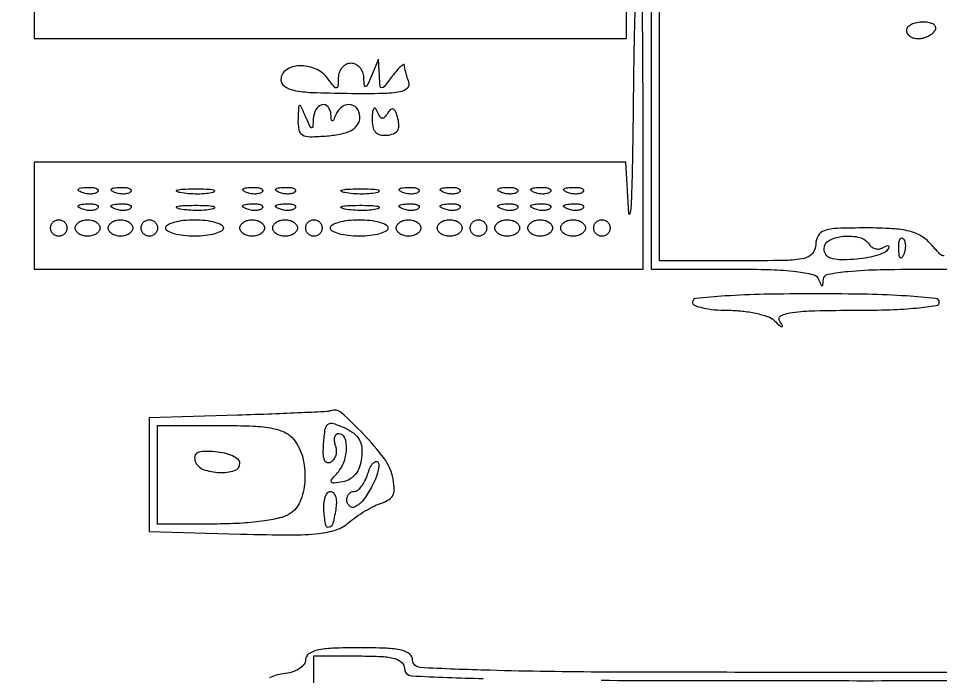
# Model space of a CAD drawing. Extents: x 23 to 255, y 40 to 184.
# Drawn here: x 52.04 to 61.52, y 134.98 to 141.74 of the extents above; entities that cross this region are included whole.
import ezdxf

# ---------------------------------------------------------------- set-up
doc = ezdxf.new("R2010")
doc.units = 0
doc.header["$MEASUREMENT"] = 0

msp = doc.modelspace()

# ---------------------------------------------------------------- linework, layer by layer
for points in [[(207.919475, 175.632891, 0.000007), (191.762556, 175.634099, 0.00002)], [(173.0434, 175.634494, 0.000013), (151.49745, 175.633531)], [(58.5432, 142.6356), (58.5432, 140.9013), (58.5432, 139.167), (59.38215, 139.167, -0.00714), (59.77311, 139.161417, -0.022709), (60.03367, 139.142108, -0.029011), (60.205743, 139.111261, -0.242566), (60.263771, 139.06125, 0.009076), (60.287482, 139.00543, 0.295955), (60.299244, 138.9978, 0.382689), (60.308358, 139.005973, 0.011437), (60.313121, 139.06125, -0.34205), (60.359817, 139.114253, -0.024271), (60.567828, 139.143755, -0.018655), (60.900322, 139.162079, -0.004437), (61.45485, 139.167, -0.004788), (61.999077, 139.161788, -0.017602)], [(61.55511, 139.303282, -0.202758), (61.510294, 139.322235, -0.014042), (61.415532, 139.425491, 0.081539), (61.318191, 139.506425, 0.071915), (61.195862, 139.556328, 0.047013), (61.022398, 139.582506, 0.013959), (60.754027, 139.59, 0.008154), (60.452879, 139.585089, 0.070775), (60.321203, 139.561953, 0.188156), (60.258703, 139.510661, 0.128608), (60.2352, 139.4208, -0.179874), (60.200994, 139.328793, -0.16431), (60.113588, 139.277203, -0.047763), (59.922209, 139.25567, -0.004147), (59.4315, 139.2516), (58.6278, 139.2516), (58.6278, 142.31036)], [(63.773493, 135.024651, -0.000502), (60.732933, 135.0216, -0.000713), (58.073684, 135.02539, -0.006118), (56.884805, 135.043328, -0.00538), (56.163794, 135.0708, -0.399979), (56.0898, 135.1485, 0.232029), (56.05952, 135.210237, 0.108427), (55.977, 135.249369, 0.047315), (55.821143, 135.270101, 0.00942), (55.5399, 135.2754, 0.009815), (55.265563, 135.270014, 0.044483), (55.107046, 135.249585, 0.095751), (55.020713, 135.212268, 0.247867), (54.99, 135.154119, -0.167403), (54.972936, 135.104579, -0.085358), (54.92361, 135.059809, -0.067043), (54.848839, 135.02526, -0.046132), (54.75735, 135.006069, 0.083385), (54.619403, 134.966261, 0.203528)], [(55.0746, 134.7678), (55.0746, 135.1908), (55.5399, 135.1908, -0.01212), (55.772375, 135.185164, -0.054498), (55.9065, 135.163882, -0.118311), (55.978403, 135.124435, -0.211442), (56.0052, 135.0639, 0.400368), (56.079404, 134.986085, 0.005181), (56.81595, 134.958717, 0.005997)], [(58.028629, 134.940786, 0.000697), (60.7428, 134.937, 0.000697), (63.456971, 134.940786, 0.005997)]]:
    msp.add_lwpolyline(points, format="xyb")
for points in [[(58.357699, 140.88015, -0.001921), (58.349416, 140.271, -0.005778), (58.337364, 139.855433, -0.035071), (58.324232, 139.737251, -0.887772), (58.311362, 139.73805), (58.281326, 140.2668), (55.239763, 140.2668), (52.1982, 140.2668), (52.1982, 139.7169), (52.1982, 139.167), (55.3284, 139.167), (58.4586, 139.167), (58.4586, 140.859, 0.002343), (58.45556, 141.507795, 0.003906), (58.446174, 142.053975, 0.000614), (58.433579, 142.534189, 0.406196), (58.4163, 142.551, 0.403251), (58.398859, 142.534203, 0.000629), (58.381637, 142.060188, 0.003954), (58.36699, 141.520834, 0.002372)], [(61.1658, 141.6204, 0.142666), (61.175196, 141.588139, 0.09965), (61.20161, 141.560651, 0.08433), (61.241109, 141.542133, 0.067639), (61.287707, 141.5358, 0.061875), (61.338217, 141.542075, 0.051278), (61.389163, 141.560651, 0.053305), (61.432938, 141.588012, 0.08825), (61.4619, 141.6204, 0.202618), (61.466858, 141.652389, 0.181468), (61.447658, 141.680149, 0.104212), (61.403069, 141.698948, 0.047867), (61.339993, 141.705, 0.0466), (61.273322, 141.698773, 0.066561), (61.216969, 141.680149, 0.086673), (61.178949, 141.652716, 0.195654)], [(54.7362, 141.113624, 0.245065), (54.771089, 141.046715, 0.102139), (54.867425, 141.005312, 0.041084), (55.054423, 140.982723, 0.006797), (55.417679, 140.97382, 0.005897), (55.783407, 140.974144, 0.041676), (55.960171, 140.991163, 0.137428), (56.037521, 141.02876, 0.312524), (56.052179, 141.088812, -0.012626), (56.034196, 141.139464, -0.013042), (56.019, 141.190419, -0.01285), (56.008145, 141.235156, -0.053136), (56.0052, 141.262789, 0.557526), (55.995112, 141.269024, 0.068382), (55.968713, 141.250957, 0.03247), (55.928735, 141.209658, 0.014171), (55.880991, 141.15012, -0.00503), (55.796402, 141.040591, -0.23958), (55.771798, 141.029223, -0.378131), (55.755808, 141.044436, -0.009068), (55.748144, 141.1551), (55.739508, 141.3243), (55.6668, 141.1551, -0.005675), (55.623603, 141.05764, -0.223503), (55.606065, 141.042794, -0.467319), (55.593289, 141.051755, -0.011173), (55.588146, 141.13395, 0.083586), (55.576276, 141.190493, 0.089642), (55.54667, 141.23851, 0.096185), (55.504173, 141.270662, 0.114474), (55.4553, 141.282, 0.11526), (55.406683, 141.270642, 0.09851), (55.364887, 141.23851, 0.091606), (55.336342, 141.19049, 0.084056), (55.325709, 141.13395, -0.012059), (55.321879, 141.043424, -0.384263), (55.307207, 141.029178, -0.237201), (55.28393, 141.039822, -0.00658), (55.21366, 141.129811, 0.13123), (55.089464, 141.226202, 0.108658), (54.924296, 141.256698, 0.139538), (54.789548, 141.21336, 0.250643)], [(54.911346, 140.705843, 0.055776), (54.920017, 140.599064, 0.221009), (54.95769, 140.54712, 0.132543), (55.03662, 140.527409, 0.016445), (55.215058, 140.536643, 0.02782), (55.358564, 140.556898, 0.072368), (55.456668, 140.591637, 0.107961), (55.517113, 140.642539, 0.12901), (55.545973, 140.71095, 0.168049), (55.527656, 140.805989, 0.222893), (55.456365, 140.85569, 0.19763), (55.365083, 140.835273, 0.145257), (55.299829, 140.75325, -0.009076), (55.276118, 140.69743, -0.295955), (55.264356, 140.6898, -0.382689), (55.255242, 140.697973, -0.011437), (55.250479, 140.75325, 0.14926), (55.220162, 140.833939, 0.293962), (55.158218, 140.856077, 0.215369), (55.095151, 140.807851, 0.11388), (55.068654, 140.71095, -0.011173), (55.063511, 140.628755, -0.467319), (55.050735, 140.619794, -0.223503), (55.033197, 140.63464, -0.005675), (54.99, 140.7321, 0.004199), (54.941835, 140.84164, 0.385087), (54.927027, 140.848129, 0.310489), (54.91613, 140.83369, 0.003495)], [(55.673479, 140.716208, 0.05314), (55.679373, 140.632275, 0.135233), (55.705435, 140.577646, 0.155945), (55.752924, 140.548697, 0.078466), (55.823616, 140.542928, 0.068579), (55.892221, 140.557703, 0.158632), (55.933254, 140.589795, 0.151954), (55.948572, 140.640969, 0.061331), (55.938779, 140.714022, 0.029616), (55.916509, 140.782366, 0.17405), (55.892057, 140.81031, 0.313196), (55.865053, 140.807607, 0.077766), (55.834504, 140.771979, -0.042428), (55.801706, 140.727779, -0.248944), (55.77554, 140.717941, -0.232391), (55.75141, 140.733923, -0.03767), (55.72602, 140.785977, 0.07744), (55.707297, 140.817708, 0.485673), (55.691105, 140.817367, 0.13421), (55.678654, 140.786068, 0.018937)], [(52.852088, 139.961888, -0.126455), (52.824429, 139.945539, -0.060344), (52.783372, 139.938842, -0.05415), (52.736203, 139.942008, -0.051402), (52.689938, 139.955209, -0.054073), (52.654687, 139.973952, -0.470617), (52.653228, 139.98937, -0.168741), (52.677911, 140.001326, -0.018894), (52.74105, 140.006321, -0.028489), (52.799947, 140.005391, -0.077125), (52.840554, 139.996024, -0.208169), (52.855997, 139.980403, -0.296942)], [(53.190488, 139.961888, -0.126455), (53.162829, 139.945539, -0.060344), (53.121772, 139.938842, -0.05415), (53.074603, 139.942008, -0.051402), (53.028338, 139.955209, -0.054073), (52.993087, 139.973952, -0.470617), (52.991628, 139.98937, -0.168741), (53.016311, 140.001326, -0.018894), (53.07945, 140.006321, -0.028489), (53.138347, 140.005391, -0.077125), (53.178954, 139.996024, -0.208169), (53.194397, 139.980403, -0.296942)], [(54.039236, 139.954873, -0.041951), (53.969235, 139.942699, -0.020826), (53.879168, 139.93849, -0.020511), (53.784851, 139.941884, -0.028254), (53.700836, 139.953166, -0.082665), (53.663435, 139.967028, -0.67161), (53.66511, 139.979652, -0.053901), (53.727015, 139.988903, -0.008901), (53.8479, 139.991665, -0.009782), (53.969591, 139.989898, -0.038992), (54.043695, 139.981562, -0.417468), (54.052312, 139.968688, -0.285845)], [(54.544088, 139.961888, -0.126455), (54.516429, 139.945539, -0.060344), (54.475372, 139.938842, -0.05415), (54.428203, 139.942008, -0.051402), (54.381938, 139.955209, -0.054073), (54.346687, 139.973952, -0.470617), (54.345228, 139.98937, -0.168741), (54.369911, 140.001326, -0.018894), (54.43305, 140.006321, -0.028489), (54.491947, 140.005391, -0.077125), (54.532554, 139.996024, -0.208169), (54.547997, 139.980403, -0.296942)], [(54.882488, 139.961888, -0.126455), (54.854829, 139.945539, -0.060344), (54.813772, 139.938842, -0.05415), (54.766603, 139.942008, -0.051402), (54.720338, 139.955209, -0.054073), (54.685087, 139.973952, -0.470617), (54.683628, 139.98937, -0.168741), (54.708311, 140.001326, -0.018894), (54.77145, 140.006321, -0.028489), (54.830347, 140.005391, -0.077125), (54.870954, 139.996024, -0.208169), (54.886397, 139.980403, -0.296942)], [(55.731236, 139.954873, -0.041951), (55.661235, 139.942699, -0.020826), (55.571168, 139.93849, -0.020511), (55.476851, 139.941884, -0.028254), (55.392836, 139.953166, -0.082665), (55.355435, 139.967028, -0.67161), (55.35711, 139.979652, -0.053901), (55.419015, 139.988903, -0.008901), (55.5399, 139.991665, -0.009782), (55.661591, 139.989898, -0.038992), (55.735695, 139.981562, -0.417468), (55.744312, 139.968688, -0.285845)], [(56.151488, 139.961888, -0.126455), (56.123829, 139.945539, -0.060344), (56.082772, 139.938842, -0.05415), (56.035603, 139.942008, -0.051402), (55.989338, 139.955209, -0.054073), (55.954087, 139.973952, -0.470617), (55.952628, 139.98937, -0.168741), (55.977311, 140.001326, -0.018894), (56.04045, 140.006321, -0.028489), (56.099347, 140.005391, -0.077125), (56.139954, 139.996024, -0.208169), (56.155397, 139.980403, -0.296942)], [(56.574488, 139.961888, -0.126455), (56.546829, 139.945539, -0.060344), (56.505772, 139.938842, -0.05415), (56.458603, 139.942008, -0.051402), (56.412338, 139.955209, -0.054073), (56.377087, 139.973952, -0.470617), (56.375628, 139.98937, -0.168741), (56.400311, 140.001326, -0.018894), (56.46345, 140.006321, -0.028489), (56.522347, 140.005391, -0.077125), (56.562954, 139.996024, -0.208169), (56.578397, 139.980403, -0.296942)], [(57.166688, 139.961888, -0.126455), (57.139029, 139.945539, -0.060344), (57.097972, 139.938842, -0.05415), (57.050803, 139.942008, -0.051402), (57.004538, 139.955209, -0.054073), (56.969287, 139.973952, -0.470617), (56.967828, 139.98937, -0.168741), (56.992511, 140.001326, -0.018894), (57.05565, 140.006321, -0.028489), (57.114547, 140.005391, -0.077125), (57.155154, 139.996024, -0.208169), (57.170597, 139.980403, -0.296942)], [(57.505088, 139.961888, -0.126455), (57.477429, 139.945539, -0.060344), (57.436372, 139.938842, -0.05415), (57.389203, 139.942008, -0.051402), (57.342938, 139.955209, -0.054073), (57.307687, 139.973952, -0.470617), (57.306228, 139.98937, -0.168741), (57.330911, 140.001326, -0.018894), (57.39405, 140.006321, -0.028489), (57.452947, 140.005391, -0.077125), (57.493554, 139.996024, -0.208169), (57.508997, 139.980403, -0.296942)], [(57.843488, 139.961888, -0.126455), (57.815829, 139.945539, -0.060344), (57.774772, 139.938842, -0.05415), (57.727603, 139.942008, -0.051402), (57.681338, 139.955209, -0.054073), (57.646087, 139.973952, -0.470617), (57.644628, 139.98937, -0.168741), (57.669311, 140.001326, -0.018894), (57.73245, 140.006321, -0.028489), (57.791347, 140.005391, -0.077125), (57.831954, 139.996024, -0.208169), (57.847397, 139.980403, -0.296942)], [(52.852088, 139.792688, -0.126455), (52.824429, 139.776339, -0.060344), (52.783372, 139.769642, -0.05415), (52.736203, 139.772808, -0.051402), (52.689938, 139.786009, -0.054073), (52.654687, 139.804752, -0.470617), (52.653228, 139.82017, -0.168741), (52.677911, 139.832126, -0.018894), (52.74105, 139.837121, -0.028489), (52.799947, 139.836191, -0.077125), (52.840554, 139.826824, -0.208169), (52.855997, 139.811203, -0.296942)], [(53.190488, 139.792688, -0.126455), (53.162829, 139.776339, -0.060344), (53.121772, 139.769642, -0.05415), (53.074603, 139.772808, -0.051402), (53.028338, 139.786009, -0.054073), (52.993087, 139.804752, -0.470617), (52.991628, 139.82017, -0.168741), (53.016311, 139.832126, -0.018894), (53.07945, 139.837121, -0.028489), (53.138347, 139.836191, -0.077125), (53.178954, 139.826824, -0.208169), (53.194397, 139.811203, -0.296942)], [(54.544088, 139.792688, -0.126455), (54.516429, 139.776339, -0.060344), (54.475372, 139.769642, -0.05415), (54.428203, 139.772808, -0.051402), (54.381938, 139.786009, -0.054073), (54.346687, 139.804752, -0.470617), (54.345228, 139.82017, -0.168741), (54.369911, 139.832126, -0.018894), (54.43305, 139.837121, -0.028489), (54.491947, 139.836191, -0.077125), (54.532554, 139.826824, -0.208169), (54.547997, 139.811203, -0.296942)], [(54.882488, 139.792688, -0.126455), (54.854829, 139.776339, -0.060344), (54.813772, 139.769642, -0.05415), (54.766603, 139.772808, -0.051402), (54.720338, 139.786009, -0.054073), (54.685087, 139.804752, -0.470617), (54.683628, 139.82017, -0.168741), (54.708311, 139.832126, -0.018894), (54.77145, 139.837121, -0.028489), (54.830347, 139.836191, -0.077125), (54.870954, 139.826824, -0.208169), (54.886397, 139.811203, -0.296942)], [(56.151488, 139.792688, -0.126455), (56.123829, 139.776339, -0.060344), (56.082772, 139.769642, -0.05415), (56.035603, 139.772808, -0.051402), (55.989338, 139.786009, -0.054073), (55.954087, 139.804752, -0.470617), (55.952628, 139.82017, -0.168741), (55.977311, 139.832126, -0.018894), (56.04045, 139.837121, -0.028489), (56.099347, 139.836191, -0.077125), (56.139954, 139.826824, -0.208169), (56.155397, 139.811203, -0.296942)], [(56.574488, 139.792688, -0.126455), (56.546829, 139.776339, -0.060344), (56.505772, 139.769642, -0.05415), (56.458603, 139.772808, -0.051402), (56.412338, 139.786009, -0.054073), (56.377087, 139.804752, -0.470617), (56.375628, 139.82017, -0.168741), (56.400311, 139.832126, -0.018894), (56.46345, 139.837121, -0.028489), (56.522347, 139.836191, -0.077125), (56.562954, 139.826824, -0.208169), (56.578397, 139.811203, -0.296942)], [(57.166688, 139.792688, -0.126455), (57.139029, 139.776339, -0.060344), (57.097972, 139.769642, -0.05415), (57.050803, 139.772808, -0.051402), (57.004538, 139.786009, -0.054073), (56.969287, 139.804752, -0.470617), (56.967828, 139.82017, -0.168741), (56.992511, 139.832126, -0.018894), (57.05565, 139.837121, -0.028489), (57.114547, 139.836191, -0.077125), (57.155154, 139.826824, -0.208169), (57.170597, 139.811203, -0.296942)], [(57.505088, 139.792688, -0.126455), (57.477429, 139.776339, -0.060344), (57.436372, 139.769642, -0.05415), (57.389203, 139.772808, -0.051402), (57.342938, 139.786009, -0.054073), (57.307687, 139.804752, -0.470617), (57.306228, 139.82017, -0.168741), (57.330911, 139.832126, -0.018894), (57.39405, 139.837121, -0.028489), (57.452947, 139.836191, -0.077125), (57.493554, 139.826824, -0.208169), (57.508997, 139.811203, -0.296942)], [(57.843488, 139.792688, -0.126455), (57.815829, 139.776339, -0.060344), (57.774772, 139.769642, -0.05415), (57.727603, 139.772808, -0.051402), (57.681338, 139.786009, -0.054073), (57.646087, 139.804752, -0.470617), (57.644628, 139.82017, -0.168741), (57.669311, 139.832126, -0.018894), (57.73245, 139.837121, -0.028489), (57.791347, 139.836191, -0.077125), (57.831954, 139.826824, -0.208169), (57.847397, 139.811203, -0.296942)], [(54.039236, 139.785673, -0.041951), (53.969235, 139.773499, -0.020826), (53.879168, 139.76929, -0.020511), (53.784851, 139.772684, -0.028254), (53.700836, 139.783966, -0.082665), (53.663435, 139.797828, -0.67161), (53.66511, 139.810452, -0.053901), (53.727015, 139.819703, -0.008901), (53.8479, 139.822465, -0.009782), (53.969591, 139.820698, -0.038992), (54.043695, 139.812362, -0.417468), (54.052312, 139.799488, -0.285845)], [(55.731236, 139.785673, -0.041951), (55.661235, 139.773499, -0.020826), (55.571168, 139.76929, -0.020511), (55.476851, 139.772684, -0.028254), (55.392836, 139.783966, -0.082665), (55.355435, 139.797828, -0.67161), (55.35711, 139.810452, -0.053901), (55.419015, 139.819703, -0.008901), (55.5399, 139.822465, -0.009782), (55.661591, 139.820698, -0.038992), (55.735695, 139.812362, -0.417468), (55.744312, 139.799488, -0.285845)], [(52.5366, 139.59, -0.099038), (52.530141, 139.557713, -0.097945), (52.511749, 139.530251, -0.097945), (52.484287, 139.511859, -0.099038), (52.452, 139.5054, -0.099038), (52.419713, 139.511859, -0.097945), (52.392251, 139.530251, -0.097945), (52.373859, 139.557713, -0.099038), (52.3674, 139.59, -0.099038), (52.373859, 139.622287, -0.097945), (52.392251, 139.649749, -0.097945), (52.419713, 139.668141, -0.099038), (52.452, 139.6746, -0.099038), (52.484287, 139.668141, -0.097945), (52.511749, 139.649749, -0.097945), (52.530141, 139.622287, -0.099038)], [(52.875, 139.59, -0.148195), (52.865223, 139.557737, -0.098894), (52.837723, 139.530251, -0.082425), (52.796614, 139.511719, -0.064853), (52.7481, 139.5054, -0.064853), (52.699586, 139.511719, -0.082425), (52.658477, 139.530251, -0.098894), (52.630977, 139.557737, -0.148195), (52.6212, 139.59, -0.148195), (52.630977, 139.622263, -0.098894), (52.658477, 139.649749, -0.082425), (52.699586, 139.668281, -0.064853), (52.7481, 139.6746, -0.064853), (52.796614, 139.668281, -0.082425), (52.837723, 139.649749, -0.098894), (52.865223, 139.622263, -0.148195)], [(53.2134, 139.59, -0.148195), (53.203623, 139.557737, -0.098894), (53.176123, 139.530251, -0.082425), (53.135014, 139.511719, -0.064853), (53.0865, 139.5054, -0.064853), (53.037986, 139.511719, -0.082425), (52.996877, 139.530251, -0.098894), (52.969377, 139.557737, -0.148195), (52.9596, 139.59, -0.148195), (52.969377, 139.622263, -0.098894), (52.996877, 139.649749, -0.082425), (53.037986, 139.668281, -0.064853), (53.0865, 139.6746, -0.064853), (53.135014, 139.668281, -0.082425), (53.176123, 139.649749, -0.098894), (53.203623, 139.622263, -0.148195)], [(53.4672, 139.59, -0.099038), (53.460741, 139.557713, -0.097945), (53.442349, 139.530251, -0.097945), (53.414887, 139.511859, -0.099038), (53.3826, 139.5054, -0.099038), (53.350313, 139.511859, -0.097945), (53.322851, 139.530251, -0.097945), (53.304459, 139.557713, -0.099038), (53.298, 139.59, -0.099038), (53.304459, 139.622287, -0.097945), (53.322851, 139.649749, -0.097945), (53.350313, 139.668141, -0.099038), (53.3826, 139.6746, -0.099038), (53.414887, 139.668141, -0.097945), (53.442349, 139.649749, -0.097945), (53.460741, 139.622287, -0.099038)], [(54.144, 139.59, -0.277684), (54.124365, 139.55737, -0.052312), (54.057021, 139.530251, -0.042582), (53.961358, 139.511537, -0.027026), (53.8479, 139.5054, -0.027026), (53.734442, 139.511537, -0.042582), (53.638779, 139.530251, -0.052312), (53.571435, 139.55737, -0.277684), (53.5518, 139.59, -0.277684), (53.571435, 139.62263, -0.052312), (53.638779, 139.649749, -0.042582), (53.734442, 139.668463, -0.027026), (53.8479, 139.6746, -0.027026), (53.961358, 139.668463, -0.042582), (54.057021, 139.649749, -0.052312), (54.124365, 139.62263, -0.277684)], [(54.567, 139.59, -0.148195), (54.557223, 139.557737, -0.098894), (54.529723, 139.530251, -0.082425), (54.488614, 139.511719, -0.064853), (54.4401, 139.5054, -0.064853), (54.391586, 139.511719, -0.082425), (54.350477, 139.530251, -0.098894), (54.322977, 139.557737, -0.148195), (54.3132, 139.59, -0.148195), (54.322977, 139.622263, -0.098894), (54.350477, 139.649749, -0.082425), (54.391586, 139.668281, -0.064853), (54.4401, 139.6746, -0.064853), (54.488614, 139.668281, -0.082425), (54.529723, 139.649749, -0.098894), (54.557223, 139.622263, -0.148195)], [(54.9054, 139.59, -0.148195), (54.895623, 139.557737, -0.098894), (54.868123, 139.530251, -0.082425), (54.827014, 139.511719, -0.064853), (54.7785, 139.5054, -0.064853), (54.729986, 139.511719, -0.082425), (54.688877, 139.530251, -0.098894), (54.661377, 139.557737, -0.148195), (54.6516, 139.59, -0.148195), (54.661377, 139.622263, -0.098894), (54.688877, 139.649749, -0.082425), (54.729986, 139.668281, -0.064853), (54.7785, 139.6746, -0.064853), (54.827014, 139.668281, -0.082425), (54.868123, 139.649749, -0.098894), (54.895623, 139.622263, -0.148195)], [(55.1592, 139.59, -0.099038), (55.152741, 139.557713, -0.097945), (55.134349, 139.530251, -0.097945), (55.106887, 139.511859, -0.099038), (55.0746, 139.5054, -0.099038), (55.042313, 139.511859, -0.097945), (55.014851, 139.530251, -0.097945), (54.996459, 139.557713, -0.099038), (54.99, 139.59, -0.099038), (54.996459, 139.622287, -0.097945), (55.014851, 139.649749, -0.097945), (55.042313, 139.668141, -0.099038), (55.0746, 139.6746, -0.099038), (55.106887, 139.668141, -0.097945), (55.134349, 139.649749, -0.097945), (55.152741, 139.622287, -0.099038)], [(55.836, 139.59, -0.277684), (55.816365, 139.55737, -0.052312), (55.749021, 139.530251, -0.042582), (55.653358, 139.511537, -0.027026), (55.5399, 139.5054, -0.027026), (55.426442, 139.511537, -0.042582), (55.330779, 139.530251, -0.052312), (55.263435, 139.55737, -0.277684), (55.2438, 139.59, -0.277684), (55.263435, 139.62263, -0.052312), (55.330779, 139.649749, -0.042582), (55.426442, 139.668463, -0.027026), (55.5399, 139.6746, -0.027026), (55.653358, 139.668463, -0.042582), (55.749021, 139.649749, -0.052312), (55.816365, 139.62263, -0.277684)], [(56.1744, 139.59, -0.148195), (56.164623, 139.557737, -0.098894), (56.137123, 139.530251, -0.082425), (56.096014, 139.511719, -0.064853), (56.0475, 139.5054, -0.064853), (55.998986, 139.511719, -0.082425), (55.957877, 139.530251, -0.098894), (55.930377, 139.557737, -0.148195), (55.9206, 139.59, -0.148195), (55.930377, 139.622263, -0.098894), (55.957877, 139.649749, -0.082425), (55.998986, 139.668281, -0.064853), (56.0475, 139.6746, -0.064853), (56.096014, 139.668281, -0.082425), (56.137123, 139.649749, -0.098894), (56.164623, 139.622263, -0.148195)], [(56.5974, 139.59, -0.148195), (56.587623, 139.557737, -0.098894), (56.560123, 139.530251, -0.082425), (56.519014, 139.511719, -0.064853), (56.4705, 139.5054, -0.064853), (56.421986, 139.511719, -0.082425), (56.380877, 139.530251, -0.098894), (56.353377, 139.557737, -0.148195), (56.3436, 139.59, -0.148195), (56.353377, 139.622263, -0.098894), (56.380877, 139.649749, -0.082425), (56.421986, 139.668281, -0.064853), (56.4705, 139.6746, -0.064853), (56.519014, 139.668281, -0.082425), (56.560123, 139.649749, -0.098894), (56.587623, 139.622263, -0.148195)], [(56.8512, 139.59, -0.099038), (56.844741, 139.557713, -0.097945), (56.826349, 139.530251, -0.097945), (56.798887, 139.511859, -0.099038), (56.7666, 139.5054, -0.099038), (56.734313, 139.511859, -0.097945), (56.706851, 139.530251, -0.097945), (56.688459, 139.557713, -0.099038), (56.682, 139.59, -0.099038), (56.688459, 139.622287, -0.097945), (56.706851, 139.649749, -0.097945), (56.734313, 139.668141, -0.099038), (56.7666, 139.6746, -0.099038), (56.798887, 139.668141, -0.097945), (56.826349, 139.649749, -0.097945), (56.844741, 139.622287, -0.099038)], [(57.1896, 139.59, -0.148195), (57.179823, 139.557737, -0.098894), (57.152323, 139.530251, -0.082425), (57.111214, 139.511719, -0.064853), (57.0627, 139.5054, -0.064853), (57.014186, 139.511719, -0.082425), (56.973077, 139.530251, -0.098894), (56.945577, 139.557737, -0.148195), (56.9358, 139.59, -0.148195), (56.945577, 139.622263, -0.098894), (56.973077, 139.649749, -0.082425), (57.014186, 139.668281, -0.064853), (57.0627, 139.6746, -0.064853), (57.111214, 139.668281, -0.082425), (57.152323, 139.649749, -0.098894), (57.179823, 139.622263, -0.148195)], [(57.528, 139.59, -0.148195), (57.518223, 139.557737, -0.098894), (57.490723, 139.530251, -0.082425), (57.449614, 139.511719, -0.064853), (57.4011, 139.5054, -0.064853), (57.352586, 139.511719, -0.082425), (57.311477, 139.530251, -0.098894), (57.283977, 139.557737, -0.148195), (57.2742, 139.59, -0.148195), (57.283977, 139.622263, -0.098894), (57.311477, 139.649749, -0.082425), (57.352586, 139.668281, -0.064853), (57.4011, 139.6746, -0.064853), (57.449614, 139.668281, -0.082425), (57.490723, 139.649749, -0.098894), (57.518223, 139.622263, -0.148195)], [(57.8664, 139.59, -0.148195), (57.856623, 139.557737, -0.098894), (57.829123, 139.530251, -0.082425), (57.788014, 139.511719, -0.064853), (57.7395, 139.5054, -0.064853), (57.690986, 139.511719, -0.082425), (57.649877, 139.530251, -0.098894), (57.622377, 139.557737, -0.148195), (57.6126, 139.59, -0.148195), (57.622377, 139.622263, -0.098894), (57.649877, 139.649749, -0.082425), (57.690986, 139.668281, -0.064853), (57.7395, 139.6746, -0.064853), (57.788014, 139.668281, -0.082425), (57.829123, 139.649749, -0.098894), (57.856623, 139.622263, -0.148195)], [(58.1202, 139.59, -0.099038), (58.113741, 139.557713, -0.097945), (58.095349, 139.530251, -0.097945), (58.067887, 139.511859, -0.099038), (58.0356, 139.5054, -0.099038), (58.003313, 139.511859, -0.097945), (57.975851, 139.530251, -0.097945), (57.957459, 139.557713, -0.099038), (57.951, 139.59, -0.099038), (57.957459, 139.622287, -0.097945), (57.975851, 139.649749, -0.097945), (58.003313, 139.668141, -0.099038), (58.0356, 139.6746, -0.099038), (58.067887, 139.668141, -0.097945), (58.095349, 139.649749, -0.097945), (58.113741, 139.622287, -0.099038)], [(60.785953, 139.41942, 0.105964), (60.813259, 139.39096, 0.09932), (60.850456, 139.375367, 0.096172), (60.89182, 139.375069, 0.092519), (60.930917, 139.390191, -0.033674), (60.963666, 139.407502, -0.234188), (60.981249, 139.406778, -0.366542), (60.986176, 139.393957, -0.054502), (60.973312, 139.366963, -0.156046), (60.935605, 139.334707, -0.030007), (60.849678, 139.304501, -0.029341), (60.741104, 139.280294, -0.02337), (60.621841, 139.266641, -0.021561), (60.476086, 139.263123, -0.082174), (60.386939, 139.279619, -0.155208), (60.338259, 139.317003, -0.153165), (60.3198, 139.37585, -0.282292), (60.372658, 139.462013, -0.094547), (60.520674, 139.504853, -0.085071), (60.686595, 139.492129, -0.195161)], [(61.138991, 139.320337, -0.054073), (61.120248, 139.285087, -0.470617), (61.10483, 139.283628, -0.168741), (61.092874, 139.308311, -0.018894), (61.087879, 139.37145, -0.028489), (61.088809, 139.430347, -0.077125), (61.098176, 139.470954, -0.208169), (61.113797, 139.486397, -0.296942), (61.132313, 139.482487, -0.126455), (61.148661, 139.454829, -0.060344), (61.155358, 139.413772, -0.05415), (61.152192, 139.366603, -0.051402)], [(58.9662, 138.8286, 0.305027), (58.988277, 138.795778, 0.039533), (59.07306, 138.768851, 0.035211), (59.190556, 138.750118, 0.021931), (59.32998, 138.744, -0.026355), (59.4776, 138.736214, -0.028123), (59.620367, 138.712936, -0.029226), (59.739826, 138.679064, -0.103731), (59.807691, 138.63825, 0.004358), (59.870293, 138.581151, 0.184745), (59.886895, 138.5748, 0.561535), (59.891811, 138.582863, 0.009535), (59.861918, 138.63825, -0.444081), (59.878992, 138.68945, -0.070171), (59.994209, 138.721706, -0.028014), (60.225971, 138.73955, -0.005208), (60.653207, 138.744, 0.007998), (61.000713, 138.749559, 0.016776), (61.270302, 138.767253, 0.012343), (61.47308, 138.79248, 0.37137), (61.5042, 138.8286, 0.387276), (61.469793, 138.86636, 0.006567), (61.1658, 138.89064, 0.011649), (60.767579, 138.907883, 0.004994), (60.2352, 138.9132, 0.004994), (59.702821, 138.907883, 0.011649), (59.3046, 138.89064, 0.006567), (59.000607, 138.86636, 0.387276)], [(54.29205, 137.66567), (53.3826, 137.638476), (53.3826, 137.054416), (53.3826, 136.470355), (54.325034, 136.443928, 0.005322), (54.842914, 136.434921, 0.028422), (55.125188, 136.44907, 0.054525), (55.304604, 136.488411, 0.098015), (55.434883, 136.563038, -0.026117), (55.511134, 136.622632, -0.018745), (55.601976, 136.681331, -0.019006), (55.692921, 136.730801, -0.03823), (55.768618, 136.761365, 0.067724), (55.847824, 136.798903, 0.15183), (55.889834, 136.849635, 0.120242), (55.901116, 136.923819, 0.034966), (55.882756, 137.038826, 0.105903), (55.797914, 137.219402, 0.026866), (55.587035, 137.467758, 0.020912), (55.357251, 137.691148, 0.28366), (55.246996, 137.710833, -0.081584), (55.211001, 137.703036, -0.000814), (54.947713, 137.690155, -0.002637), (54.643911, 137.677392, -0.001704)], [(54.872233, 137.41155, -0.100576), (54.959311, 137.230743, -0.07231), (54.982637, 137.007225, -0.076079), (54.942032, 136.798626, -0.145354), (54.84195, 136.662167, -0.100499), (54.744081, 136.615014, -0.024668), (54.568042, 136.579452, -0.022271), (54.343491, 136.555681, -0.014138), (54.08055, 136.547091), (53.4672, 136.5444), (53.4672, 137.052), (53.4672, 137.5596), (54.113523, 137.5596, -0.009359), (54.450736, 137.553287, -0.038838), (54.652834, 137.529928, -0.068266), (54.783467, 137.485324, -0.114532)], [(55.565177, 137.227613, -0.056097), (55.543366, 137.133751, -0.08205), (55.502469, 137.05962, -0.09181), (55.443979, 137.008339, -0.090432), (55.3707, 136.981062, -0.014491), (55.281451, 136.967848, -0.259637), (55.255587, 136.978481, -0.352484), (55.255709, 137.002519, -0.021021), (55.30725, 137.060708, 0.100104), (55.379245, 137.17368, 0.077766), (55.410071, 137.316474, 0.10325), (55.392803, 137.431997, 0.313903), (55.331055, 137.475, 0.170338), (55.303637, 137.46538, 0.150241), (55.286521, 137.440237, 0.106442), (55.28317, 137.401954, 0.060487), (55.294523, 137.356657, -0.079709), (55.304936, 137.307154, -0.077385), (55.299518, 137.256343, -0.081863), (55.279526, 137.212057, -0.107869), (55.247758, 137.181346, -0.22462), (55.210837, 137.177206, -0.223333), (55.184095, 137.20312, -0.086299), (55.171534, 137.268619, -0.023343), (55.174648, 137.374612, -0.018369), (55.191323, 137.521828, -0.199418), (55.221572, 137.571928, -0.242658), (55.274705, 137.580384, -0.027316), (55.392085, 137.534463, -0.05412), (55.483957, 137.479933, -0.10372), (55.540257, 137.41578, -0.103736), (55.566038, 137.334422, -0.054148)], [(53.855097, 137.190651, 0.216325), (53.938047, 137.10887, 0.077755), (54.104541, 137.075636, 0.088591), (54.258612, 137.096547, 0.325622), (54.3132, 137.17148, 0.219318), (54.295188, 137.210568, 0.067672), (54.239294, 137.246557, 0.0534), (54.157942, 137.274442, 0.036884), (54.061604, 137.288981, 0.022329), (53.942274, 137.292729, 0.108205), (53.87666, 137.277447, 0.239237), (53.850361, 137.243334, 0.139269)], [(55.666732, 136.924973, -0.040602), (55.581488, 136.792726, -0.113921), (55.497063, 136.723016, -0.323776), (55.440122, 136.732374, -0.197939), (55.413, 136.7982, -0.092136), (55.419002, 136.830496, -0.096053), (55.436177, 136.857949, -0.09939), (55.461796, 136.876321, -0.106397), (55.491899, 136.8828, 0.174319), (55.526115, 136.895103, 0.056639), (55.563991, 136.934375, 0.048491), (55.599385, 136.991178, 0.038269), (55.626524, 137.058375, -0.031868), (55.651382, 137.122268, -0.063777), (55.680216, 137.16804, -0.114071), (55.707981, 137.189328, -0.312722), (55.731052, 137.185148, -0.220458), (55.742844, 137.152987, -0.039973), (55.732289, 137.08859, -0.03645), (55.706494, 137.009489, -0.025831)], [(55.301849, 136.71578, -0.018787), (55.271126, 136.555174, -0.262762), (55.232857, 136.513304, -0.452642), (55.197396, 136.534257, -0.026113), (55.178267, 136.675319, -0.038059), (55.177751, 136.754789, -0.059614), (55.190556, 136.821853, -0.081632), (55.213709, 136.867356, -0.238692), (55.244217, 136.8828, -0.209541), (55.273901, 136.869789, -0.103446), (55.295434, 136.833738, -0.073988), (55.305517, 136.779728, -0.04711)]]:
    msp.add_lwpolyline(points, format="xyb", close=True)
msp.add_lwpolyline([(52.1982, 142.041354), (52.1982, 141.5358), (55.2438, 141.5358), (58.2894, 141.5358), (58.2894, 142.0434)])

doc.saveas('drawing.dxf')
